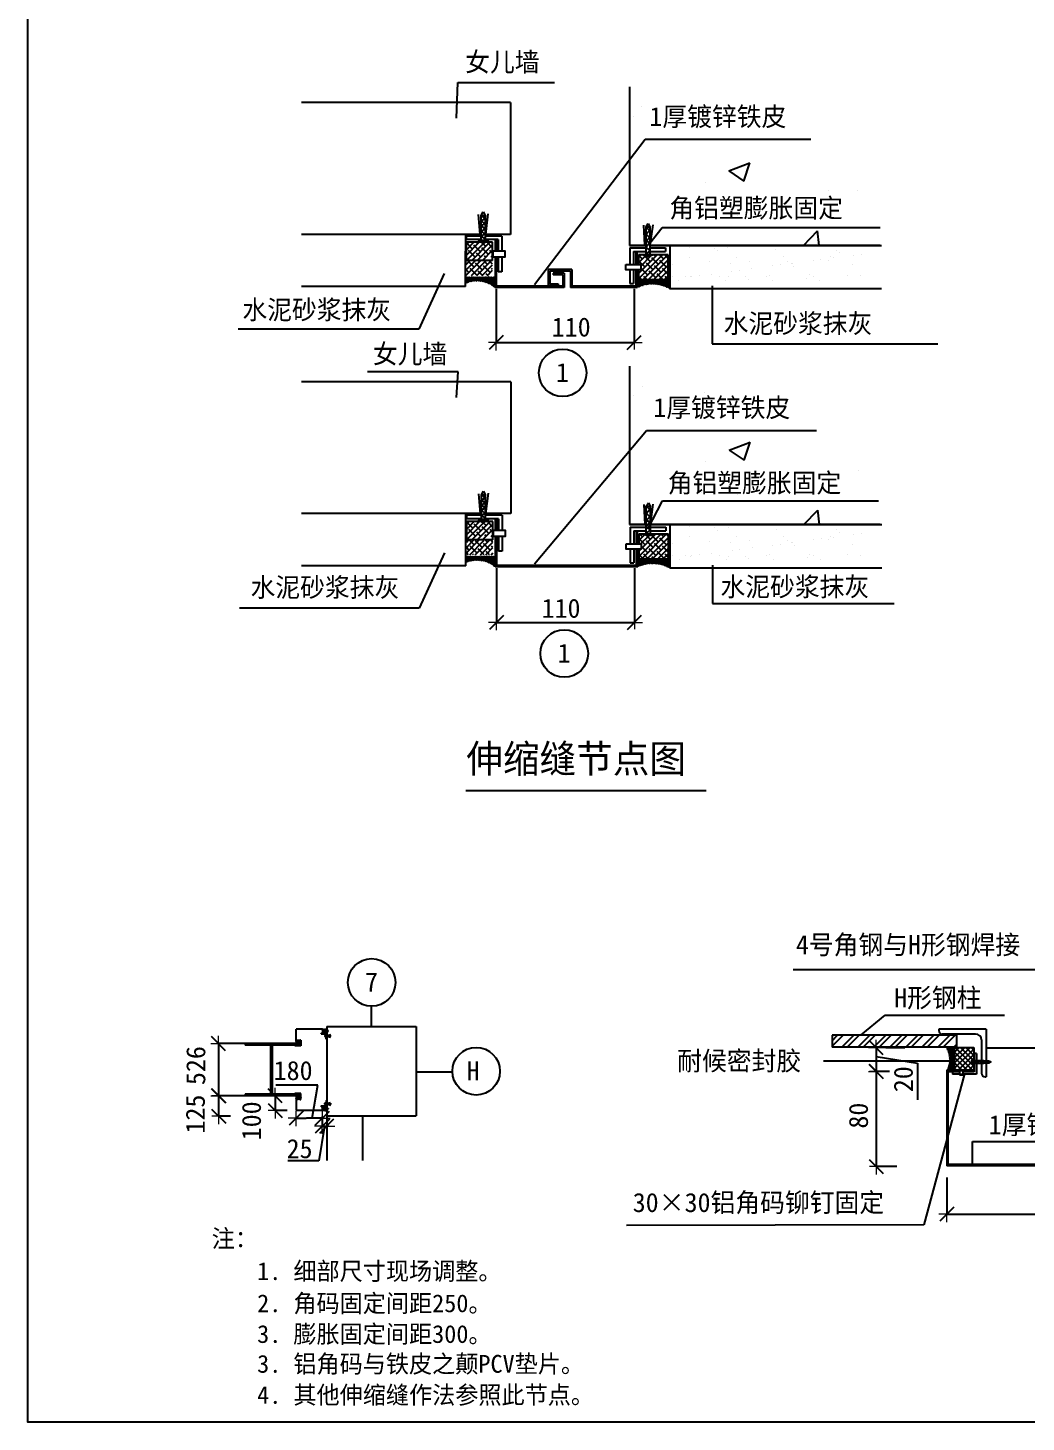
# Model space of a CAD drawing. Header units: metres. Extents: x 668 to 19365, y -2607 to 19100.
# Drawn here: x 668 to 10771, y -2607 to 11495 of the extents above; entities that cross this region are included whole.
import ezdxf

# ---------------------------------------------------------------- set-up
doc = ezdxf.new("R2010")
doc.units = ezdxf.units.M
doc.layers.add('Layer3', color=252, linetype='Continuous')
doc.layers.add('层60', color=4, linetype='Continuous')

# ---------------------------------------------------------------- blocks, each defined once
blk = doc.blocks.new('_ArchTick')
at = {"lineweight": 9}
for p, q in [((-26.88, 0), (31.58, 0)), ((0, 32.02), (0, -27.8))]:
    blk.add_line(p, q, dxfattribs=at)
at = {"color": 0, "linetype": 'ByBlock'}
blk.add_lwpolyline([(-28.7, -28.41), (28.36, 28.6)], dxfattribs=at)

msp = doc.modelspace()

# ---------------------------------------------------------------- hatches: boundary and pattern name
at = {"layer": 'Layer3'}
h = msp.add_hatch(dxfattribs=at)
h.set_pattern_fill('ANSI38', scale=12.03)
h.paths.add_polyline_path([(7149.66, 8949.3), (7149.66, 9197.58), (6992.46, 9197.58), (6946.91, 9179.89), (6895.04, 9197.58), (6848.9, 9197.58), (6848.9, 9100.25), (6871.35, 9100.25), (6871.35, 9047.7), (6848.9, 9047.7), (6848.9, 8949.3)])
h = msp.add_hatch(dxfattribs=at)
h.set_pattern_fill('ANSI38', scale=12.03)
h.paths.add_polyline_path([(5371.4, 8991.39), (5371.4, 9142.04), (5292.94, 9142.04), (5274.8, 9130.32), (5258.04, 9142.04), (5103.43, 9142.04), (5103.43, 8991.39)])
h = msp.add_hatch(dxfattribs=at)
h.set_pattern_fill('ANSI36', scale=1.2)
h.paths.add_polyline_path([(5395.73, 8866.54), (5395.73, 8975.52), (5378.42, 8975.52), (5378.42, 8976.45), (5097.03, 8976.45), (5097.03, 8913.3, -0.29)])
h = msp.add_hatch(dxfattribs=at)
h.set_pattern_fill('ANSI36', scale=1.2)
h.paths.add_polyline_path([(6832.8, 8949.3), (6832.8, 8869.03, -0.25), (7163.75, 8857.81), (7163.75, 8949.3)])
h = msp.add_hatch(dxfattribs=at)
h.set_pattern_fill('ANSI38', scale=12.03)
h.paths.add_polyline_path([(7152.01, 6124.54), (7152.01, 6372.83), (6994.82, 6372.83), (6949.27, 6355.14), (6897.39, 6372.83), (6851.25, 6372.83), (6851.25, 6275.49), (6873.7, 6275.49), (6873.7, 6222.95), (6851.25, 6222.95), (6851.25, 6124.54)])
h = msp.add_hatch(dxfattribs=at)
h.set_pattern_fill('ANSI38', scale=12.03)
h.paths.add_polyline_path([(5373.76, 6166.63), (5373.76, 6317.28), (5295.3, 6317.28), (5277.16, 6305.56), (5260.39, 6317.28), (5105.79, 6317.28), (5105.79, 6166.63)])
h = msp.add_hatch(dxfattribs=at)
h.set_pattern_fill('ANSI36', scale=1.2)
h.paths.add_polyline_path([(5398.08, 6041.78), (5398.08, 6150.76), (5380.78, 6150.76), (5380.78, 6151.69), (5099.39, 6151.69), (5099.39, 6088.55, -0.29)])
h = msp.add_hatch(dxfattribs=at)
h.set_pattern_fill('ANSI36', scale=1.2)
h.paths.add_polyline_path([(6835.16, 6124.54), (6835.16, 6044.27, -0.25), (7166.1, 6033.06), (7166.1, 6124.54)])
h = msp.add_hatch(dxfattribs=at)
h.set_pattern_fill('ANSI32', scale=0.75)
h.paths.add_polyline_path([(3692.28, 1266.87), (3686.27, 1266.87), (3686.27, 1293.52), (3692.28, 1293.52)])
h.paths.add_polyline_path([(3692.28, 1302.87), (3686.27, 1302.87), (3686.27, 1321), (3635.14, 1321), (3635.14, 1327.02), (3692.28, 1327.02)])
h = msp.add_hatch(dxfattribs=at)
h.set_pattern_fill('ANSI36', scale=0.15)
h.paths.add_polyline_path([(3690.78, 1358.65), (3650.18, 1358.65), (3650.18, 1368.73, 0.19), (3695.29, 1374.51), (3695.29, 1358.65), (3693.79, 1358.65), (3693.79, 1361.61), (3690.78, 1361.61)])
h = msp.add_hatch(dxfattribs=at)
h.set_pattern_fill('ANSI37', scale=1.5)
h.paths.add_polyline_path([(3690.78, 1334.54), (3652.62, 1334.54), (3652.62, 1330.03), (3650.18, 1330.03), (3650.18, 1358.65), (3690.78, 1358.65), (3690.78, 1351.67), (3689.88, 1351.67), (3689.88, 1353.64, 0.47), (3689.88, 1346.44), (3689.88, 1348.5), (3690.78, 1348.5), (3690.78, 1347.95)])
h = msp.add_hatch(dxfattribs=at)
h.set_pattern_fill('ANSI32', scale=1.5)
h.paths.add_polyline_path([(3123.84, 1205.99), (3123.84, 709.73), (2868.19, 709.73), (2868.19, 694.69), (3394.53, 694.69), (3394.53, 709.73), (3138.88, 709.73), (3138.88, 1205.99), (3394.53, 1205.99), (3394.53, 1221.03), (2868.19, 1221.03), (2868.19, 1205.99)])
h = msp.add_hatch(dxfattribs=at)
h.set_pattern_fill('ANSI36', scale=0.15)
h.paths.add_polyline_path([(3391.74, 1218.7), (3381.21, 1218.63, 0.28), (3382.21, 1248.43), (3391.74, 1248.43)])
h = msp.add_hatch(dxfattribs=at)
h.set_pattern_fill('ANSI37', scale=1.5)
h.paths.add_polyline_path([(3416.33, 1219.13), (3392.1, 1219.13), (3392.1, 1247.65), (3399.58, 1247.65, 0.15), (3401.75, 1247.65), (3416.33, 1247.65), (3416.33, 1238.82), (3415.19, 1238.82), (3415.19, 1240.79, 0.47), (3415.19, 1233.59), (3415.19, 1235.64), (3416.33, 1235.64)])
h = msp.add_hatch(dxfattribs=at)
h.set_pattern_fill('ANSI36', scale=1.2)
h.paths.add_polyline_path([(10044.05, 1185.81), (9959.76, 1186.36, -0.28), (9967.77, 947.99), (10044.05, 947.99)])
h = msp.add_hatch(dxfattribs=at)
h.set_pattern_fill('ANSI37', scale=12.03)
h.paths.add_polyline_path([(10240.7, 1182.34), (10046.87, 1182.34), (10046.87, 954.16), (10106.71, 954.16, -0.15), (10124.1, 954.16), (10240.7, 954.16), (10240.7, 1024.87), (10231.66, 1024.87), (10231.66, 1009.11, -0.47), (10231.66, 1066.69), (10231.66, 1050.27), (10240.7, 1050.27)])
h = msp.add_hatch(dxfattribs=at)
h.set_pattern_fill('ANSI36', scale=0.15)
h.paths.add_polyline_path([(3391.74, 694.62), (3381.21, 694.69, -0.28), (3382.21, 664.9), (3391.74, 664.9)])
h = msp.add_hatch(dxfattribs=at)
h.set_pattern_fill('ANSI37', scale=1.5)
h.paths.add_polyline_path([(3416.33, 694.19), (3392.1, 694.19), (3392.1, 665.67), (3399.58, 665.67, -0.15), (3401.75, 665.67), (3416.33, 665.67), (3416.33, 674.51), (3415.19, 674.51), (3415.19, 672.54, -0.47), (3415.19, 679.73), (3415.19, 677.68), (3416.33, 677.68)])
h = msp.add_hatch(dxfattribs=at)
h.set_pattern_fill('ANSI32', scale=0.75)
h.paths.add_polyline_path([(3692.28, 646.46), (3686.27, 646.46), (3686.27, 619.8), (3692.28, 619.8)])
h.paths.add_polyline_path([(3692.28, 610.45), (3686.27, 610.45), (3686.27, 592.32), (3635.14, 592.32), (3635.14, 586.3), (3692.28, 586.3)])
h = msp.add_hatch(dxfattribs=at)
h.set_pattern_fill('ANSI37', scale=1.5)
h.paths.add_polyline_path([(3690.78, 578.78), (3652.62, 578.78), (3652.62, 583.3), (3650.18, 583.3), (3650.18, 554.67), (3690.78, 554.67), (3690.78, 561.65), (3689.88, 561.65), (3689.88, 559.68, -0.47), (3689.88, 566.88), (3689.88, 564.82), (3690.78, 564.82), (3690.78, 565.37)])
h = msp.add_hatch(dxfattribs=at)
h.set_pattern_fill('ANSI36', scale=0.15)
h.paths.add_polyline_path([(3690.78, 554.67), (3650.18, 554.67), (3650.18, 544.59, -0.19), (3695.29, 538.81), (3695.29, 554.67), (3693.79, 554.67), (3693.79, 551.72), (3690.78, 551.72)])

# ---------------------------------------------------------------- linework, layer by layer
for p, q in [((6755.29, 10897.09), (6755.29, 9295.27)), ((5552.24, 10738.93), (3435.79, 10738.93)), ((5552.24, 10738.93), (5552.24, 9406.27)), ((5255.14, 9406.27), (3435.79, 9406.27)), ((5552.24, 9406.27), (5294.6, 9406.27)), ((6755.29, 9295.27), (6923.96, 9295.27)), ((6923.96, 9295.27), (6755.29, 9295.27)), ((9292.54, 9295.27), (6963.42, 9295.27)), ((6963.42, 9295.27), (9306.88, 9295.27)), ((6757.64, 8072.34), (6757.64, 6470.52)), ((5554.59, 7914.18), (3438.15, 7914.18)), ((5554.59, 7914.18), (5554.59, 6581.51)), ((5257.49, 6581.51), (3438.15, 6581.51)), ((5554.59, 6581.51), (5296.95, 6581.51)), ((6757.64, 6470.52), (6926.32, 6470.52)), ((6926.32, 6470.52), (6757.64, 6470.52)), ((9294.89, 6470.52), (6965.78, 6470.52)), ((6965.78, 6470.52), (9309.23, 6470.52)), ((5100.58, 3780.37), (7531.89, 3780.37)), ((11129.47, 1969.13), (8414.89, 1969.13)), ((3695.29, 1394.77), (4597.58, 1394.77)), ((3695.29, 1394.77), (3695.29, 1351.67)), ((3695.29, 1348.5), (3695.29, 1302.87)), ((3695.29, 1293.52), (3695.29, 619.8)), ((4597.58, 1394.77), (4597.58, 492.48)), ((8807.63, 1306.67), (8807.63, 1186.36)), ((10066.09, 1306.67), (8807.63, 1306.67)), ((10066.09, 1306.67), (10066.09, 1186.36)), ((3379.43, 1221.03), (2868.19, 1221.03)), ((2868.19, 1221.03), (2868.19, 1205.99)), ((3123.84, 1205.99), (2868.19, 1205.99)), ((3123.84, 1205.99), (3123.84, 709.73)), ((3138.88, 1205.99), (3138.88, 709.73)), ((3394.86, 1205.99), (3138.88, 1205.99)), ((3394.86, 1205.99), (3394.86, 1219.13)), ((10066.09, 1186.36), (8807.63, 1186.36)), ((9254.48, 1090.64), (9670.82, 1023.75)), ((9670.82, 1023.75), (9670.82, 653.75)), ((3123.84, 709.73), (2868.19, 709.73)), ((2868.19, 709.73), (2868.19, 694.69)), ((3394.86, 709.73), (3138.88, 709.73)), ((3602.52, 799.85), (3179.2, 799.85)), ((3394.86, 709.73), (3394.86, 694.69)), ((3546.49, 466.03), (3602.52, 799.85)), ((3394.53, 694.69), (2868.19, 694.69)), ((3695.29, 610.45), (3695.29, 564.82)), ((3695.29, 561.65), (3695.29, 492.48)), ((3695.29, 561.65), (3695.29, 492.48)), ((3695.29, 492.48), (3695.29, 38.67)), ((3695.29, 492.48), (4597.58, 492.48)), ((4056.21, 492.48), (4056.21, 38.67)), ((3671.25, 387.86), (3614.01, 37.35)), ((3614.01, 37.35), (3298.29, 37.35))]:
    msp.add_line(p, q)
msp.add_lwpolyline([(668.06, 19100.41), (19365.2, 19100.41), (19343.84, -2606.67), (668.06, -2606.67)], close=True)
for p, q in [((5004.82, 10582.01), (5019.16, 10942.86)), ((5019.16, 10942.86), (5998.52, 10942.86)), ((6795.39, 10601.83), (6795.39, 10601.83)), ((6882.74, 10696.03), (6882.74, 10696.03)), ((7517.18, 10693.13), (7517.18, 10693.13)), ((5794.65, 8897.57), (6915.82, 10368.78)), ((6915.82, 10368.78), (8592.41, 10368.78)), ((7761.9, 10048.35), (7913.9, 9945.82)), ((7762.11, 10048.27), (7976.06, 10130.4)), ((7913.88, 9945.89), (7975.84, 10130.54)), ((7527.59, 9930.89), (7527.59, 9930.89)), ((8008.73, 9744.88), (8008.73, 9744.88)), ((8773.7, 9845.59), (8773.7, 9845.59)), ((9067.14, 9847.8), (9067.14, 9847.8)), ((5245.53, 9403.99), (5228.8, 9607.22)), ((5255.14, 9598.01), (5277.58, 9633.67)), ((5255.14, 9598.01), (5294.31, 9565.46)), ((5277.58, 9633.67), (5294.6, 9598.01)), ((5301.28, 9403.99), (5327.76, 9614.18)), ((7480.02, 9618.69), (7480.02, 9618.69)), ((7845.73, 9600.37), (7845.73, 9600.37)), ((5294.31, 9511.17), (5255.28, 9493.08)), ((5255.28, 9493.08), (5292.92, 9463.85)), ((5294.31, 9565.46), (5258.07, 9541.8)), ((5258.07, 9541.8), (5294.31, 9511.17)), ((5292.92, 9463.85), (5258.07, 9440.18)), ((6911.93, 9295.7), (6901.36, 9499.78)), ((6923.96, 9481.21), (6947.16, 9515.61)), ((6924.26, 9480.42), (6959.49, 9447)), ((6947.16, 9515.61), (6963.42, 9481.21)), ((6963.42, 9316.63), (7087.11, 9475.73)), ((6966.54, 9297.46), (6995.75, 9503.29)), ((7087.11, 9475.73), (9293.46, 9475.71)), ((5097.03, 9406.27), (5097.03, 9105.62)), ((5103.43, 9301.17), (5128.09, 9325.83)), ((5103.43, 9247.15), (5182.11, 9325.83)), ((5103.43, 9325.83), (5103.43, 9142.04)), ((5103.43, 9193.13), (5236.13, 9325.83)), ((5371.4, 9325.83), (5103.43, 9325.83)), ((5168.45, 9258.15), (5103.43, 9323.17)), ((5104.25, 9389.42), (5104.25, 9353.33)), ((5255.14, 9389.42), (5104.25, 9389.42)), ((5255.14, 9353.33), (5104.25, 9353.33)), ((5106.36, 9142.04), (5285.03, 9320.72)), ((5160.38, 9142.04), (5344.16, 9325.83)), ((5222.47, 9312.17), (5208.81, 9325.83)), ((5227.09, 9349.05), (5328.88, 9349.05)), ((5274.8, 9314.11), (5227.09, 9347.46)), ((5294.31, 9408.17), (5256.68, 9388.68)), ((5256.68, 9388.68), (5295.7, 9356.66)), ((5258.07, 9440.18), (5294.31, 9408.17)), ((5303.5, 9285.16), (5273.96, 9314.69)), ((5328.88, 9349.05), (5274.8, 9314.11)), ((5295.7, 9356.66), (5288.18, 9350.15)), ((5465.17, 9389.42), (5294.6, 9389.42)), ((5429.07, 9353.33), (5294.6, 9353.33)), ((5371.4, 9271.27), (5317, 9325.67)), ((5371.4, 9142.04), (5371.4, 9325.83)), ((5395.73, 9353.33), (5395.73, 9239.93)), ((5407.76, 9353.33), (5407.76, 9239.93)), ((5429.07, 9353.33), (5429.07, 9239.93)), ((5465.17, 9389.42), (5465.17, 9239.93)), ((6959.49, 9318.57), (6922.5, 9272.83)), ((6959.49, 9447), (6926.02, 9408.29)), ((6926.02, 9408.29), (6959.49, 9373.11)), ((6959.49, 9373.11), (6927.79, 9341.44)), ((6927.79, 9341.44), (6959.49, 9318.57)), ((8519.12, 9295.27), (8659.87, 9441.96)), ((8676.96, 9295.27), (8659.89, 9441.98)), ((5097.03, 8879.25), (5097.03, 9235.24)), ((5114.43, 9204.13), (5103.43, 9215.13)), ((5195.46, 9177.12), (5127.94, 9244.65)), ((5249.48, 9231.14), (5181.95, 9298.66)), ((5251.42, 9175.18), (5208.96, 9217.64)), ((5214.4, 9142.04), (5371.4, 9299.05)), ((5330.51, 9204.13), (5262.98, 9271.66)), ((5268.41, 9142.04), (5371.4, 9245.03)), ((5305.44, 9175.18), (5289.99, 9190.63)), ((5371.4, 9217.26), (5344.01, 9244.65)), ((5355.57, 9175.18), (5371.4, 9191.01)), ((5395.73, 9303.87), (5395.73, 9239.93)), ((5395.73, 9174.25), (5395.73, 8869.03)), ((5407.76, 9303.87), (5407.76, 9239.93)), ((5407.76, 9174.25), (5407.76, 8881.06)), ((5429.07, 9174.25), (5429.07, 9028.51)), ((5465.17, 9174.25), (5465.17, 9028.51)), ((6755.29, 9295.27), (6755.29, 9295.27)), ((6761.2, 9269.99), (6761.2, 9100.25)), ((6761.2, 9269.99), (6923.96, 9269.99)), ((6797.29, 9233.9), (6797.29, 9100.25)), ((6797.29, 9233.9), (6923.96, 9233.9)), ((6820.77, 9233.9), (6820.77, 9100.25)), ((6832.8, 9233.9), (6832.8, 9100.25)), ((7149.66, 9197.58), (6848.9, 9197.58)), ((6848.9, 9197.58), (6848.9, 9100.25)), ((6946.91, 9179.89), (6890.66, 9199.07)), ((6892.04, 9199.07), (6996.3, 9199.07)), ((6922.5, 9272.83), (6964.78, 9242.92)), ((6964.78, 9242.92), (6926.02, 9209.49)), ((6926.02, 9209.49), (6961.25, 9200.69)), ((6996.3, 9199.07), (6946.91, 9179.89)), ((6963.42, 9269.99), (7122.11, 9269.99)), ((6963.42, 9233.9), (7122.11, 9233.9)), ((7122.11, 9269.99), (7122.11, 9233.9)), ((7149.66, 8949.3), (7149.66, 9197.58)), ((7163.75, 9295.27), (7163.75, 8857.81)), ((7360.99, 9271.82), (7360.99, 9271.82)), ((7364.13, 9176.16), (7364.13, 9176.16)), ((7618.97, 9264.14), (7618.97, 9264.14)), ((7647.14, 9238.34), (7647.14, 9238.34)), ((7751.83, 9269.94), (7751.83, 9269.94)), ((7839.94, 9177.02), (7839.94, 9177.02)), ((8164.5, 9284.81), (8164.5, 9284.81)), ((8239.36, 9250.63), (8239.36, 9250.63)), ((8315.74, 9177.89), (8315.74, 9177.89)), ((8564.43, 9289.91), (8564.43, 9289.91)), ((8791.54, 9178.75), (8791.54, 9178.75)), ((8818.61, 9167.39), (8818.61, 9167.39)), ((8850.73, 9245.38), (8850.73, 9245.38)), ((8878.89, 9219.58), (8878.89, 9219.58)), ((8955.28, 9288.04), (8955.28, 9288.04)), ((9026.14, 9194.71), (9026.14, 9194.71)), ((9105.67, 9205.18), (9105.67, 9205.18)), ((5371.4, 9142.04), (5103.43, 9142.04)), ((5465.17, 9028.51), (5429.07, 9028.51)), ((5934.09, 9049.48), (5934.09, 8892.73)), ((6174.7, 9049.48), (5934.09, 9049.48)), ((5949.13, 9034.44), (5949.13, 8906.52)), ((6159.66, 9034.44), (5949.13, 9034.44)), ((6159.66, 9034.44), (6159.66, 8869.03)), ((6174.7, 9049.48), (6174.7, 8881.06)), ((6761.2, 9047.7), (6761.2, 8909.08)), ((6797.29, 9047.7), (6797.29, 8909.08)), ((6820.77, 9047.7), (6820.77, 8881.06)), ((6832.8, 9047.7), (6832.8, 8869.03)), ((6848.9, 9047.7), (6848.9, 8949.3)), ((7187.84, 9104.24), (7187.84, 9104.24)), ((7567.59, 9128.57), (7567.59, 9128.57)), ((7780.06, 9116.54), (7780.06, 9116.54)), ((7792.34, 9032.28), (7792.34, 9032.28)), ((7871.86, 9042.75), (7871.86, 9042.75)), ((7967.52, 9133.67), (7967.52, 9133.67)), ((7996.08, 9059.1), (7996.08, 9059.1)), ((8203.6, 9086.42), (8203.6, 9086.42)), ((8283.13, 9096.89), (8283.13, 9096.89)), ((8358.37, 9131.79), (8358.37, 9131.79)), ((8391.43, 9111.28), (8391.43, 9111.28)), ((8407.34, 9113.24), (8407.34, 9113.24)), ((8419.59, 9085.48), (8419.59, 9085.48)), ((8614.87, 9140.56), (8614.87, 9140.56)), ((8694.4, 9151.03), (8694.4, 9151.03)), ((8771.03, 9146.66), (8771.03, 9146.66)), ((9011.81, 9097.77), (9011.81, 9097.77)), ((4881.74, 9010.91), (4624.3, 8448.87)), ((5934.09, 8892.73), (6036, 8892.73)), ((5949.13, 8906.52), (6036, 8906.52)), ((5983.62, 9013.76), (5983.62, 8996.81)), ((6096.72, 9013.76), (5983.62, 9013.76)), ((6081.68, 8996.81), (5983.62, 8996.81)), ((6036, 8906.52), (6036, 8892.73)), ((6096.72, 9013.76), (6081.68, 9013.76)), ((6081.68, 8996.81), (6081.68, 8881.06)), ((6096.72, 9013.76), (6096.72, 8869.03)), ((6761.2, 8909.08), (6797.29, 8909.08)), ((6832.8, 8949.3), (7163.75, 8949.3)), ((7173.54, 8950.81), (7173.54, 8950.81)), ((7191.15, 8982.38), (7191.15, 8982.38)), ((7255.58, 8941.33), (7255.58, 8941.33)), ((7320.76, 8982.44), (7320.76, 8982.44)), ((7370.62, 8977.42), (7370.62, 8977.42)), ((7381.07, 8978.13), (7381.07, 8978.13)), ((7460.59, 8988.6), (7460.59, 8988.6)), ((7584.81, 9004.95), (7584.81, 9004.95)), ((7593.77, 8885.35), (7593.77, 8299.12)), ((7666.95, 8983.24), (7666.95, 8983.24)), ((7731.38, 8942.19), (7731.38, 8942.19)), ((7761.46, 8975.55), (7761.46, 8975.55)), ((7932.13, 8977.19), (7932.13, 8977.19)), ((7960.29, 8951.38), (7960.29, 8951.38)), ((8142.76, 8984.1), (8142.76, 8984.1)), ((8174.12, 8990.42), (8174.12, 8990.42)), ((8207.19, 8943.06), (8207.19, 8943.06)), ((8552.51, 8963.68), (8552.51, 8963.68)), ((8574.06, 8995.52), (8574.06, 8995.52)), ((8618.56, 8984.97), (8618.56, 8984.97)), ((8682.99, 8943.92), (8682.99, 8943.92)), ((8964.9, 8993.64), (8964.9, 8993.64)), ((9094.36, 8985.83), (9094.36, 8985.83)), ((5097.03, 8879.25), (3435.79, 8879.25)), ((6096.72, 8869.03), (5395.73, 8869.03)), ((6081.68, 8881.06), (5407.76, 8881.06)), ((5407.76, 8854.8), (5407.76, 8310.55)), ((6832.8, 8869.03), (6159.66, 8869.03)), ((6820.77, 8881.06), (6174.7, 8881.06)), ((6805.6, 8854.8), (6805.6, 8310.55)), ((7163.75, 8857.81), (9306.88, 8857.81)), ((4624.3, 8448.87), (2795.27, 8448.87)), ((5407.76, 8311.8), (6805.6, 8311.8)), ((7593.77, 8299.12), (9876.96, 8299.12)), ((5021.52, 8015.05), (4105.11, 8014.95)), ((5007.18, 7757.26), (5021.52, 8015.05)), ((6797.74, 7777.07), (6797.74, 7777.07)), ((6885.1, 7871.27), (6885.1, 7871.27)), ((7519.54, 7811.17), (7519.54, 7811.17)), ((5797.01, 6072.81), (6927.72, 7424.11)), ((6927.72, 7424.11), (8650.99, 7424.11)), ((7764.25, 7223.59), (7916.25, 7121.07)), ((7764.46, 7223.51), (7978.42, 7305.64)), ((7916.23, 7121.13), (7978.19, 7305.79)), ((7529.95, 7106.13), (7529.95, 7106.13)), ((8011.08, 6920.12), (8011.08, 6920.12)), ((8776.06, 7020.83), (8776.06, 7020.83)), ((9069.49, 7023.04), (9069.49, 7023.04)), ((5247.88, 6579.23), (5231.16, 6782.46)), ((5257.49, 6773.25), (5279.94, 6808.91)), ((5257.49, 6773.25), (5296.67, 6740.7)), ((5279.94, 6808.91), (5296.95, 6773.25)), ((5303.64, 6579.23), (5330.12, 6789.42)), ((7482.38, 6793.93), (7482.38, 6793.93)), ((7848.08, 6775.61), (7848.08, 6775.61)), ((5296.67, 6686.42), (5257.64, 6668.32)), ((5257.64, 6668.32), (5295.27, 6639.09)), ((5296.67, 6740.7), (5260.43, 6717.04)), ((5260.43, 6717.04), (5296.67, 6686.42)), ((5295.27, 6639.09), (5260.43, 6615.43)), ((6914.29, 6470.94), (6903.72, 6675.02)), ((6926.32, 6656.45), (6949.52, 6690.85)), ((6926.62, 6655.67), (6961.85, 6622.24)), ((6943.15, 6425.96), (7089.46, 6711.54)), ((6949.52, 6690.85), (6965.78, 6656.45)), ((6968.9, 6472.7), (6998.11, 6678.54)), ((7089.46, 6711.54), (9276.34, 6712.2)), ((5099.39, 6054.49), (5099.39, 6581.51)), ((5105.79, 6501.07), (5105.79, 6317.28)), ((5105.79, 6422.39), (5184.46, 6501.07)), ((5105.79, 6476.41), (5130.44, 6501.07)), ((5105.79, 6368.38), (5238.48, 6501.07)), ((5373.76, 6501.07), (5105.79, 6501.07)), ((5170.81, 6433.39), (5105.79, 6498.41)), ((5106.61, 6564.66), (5106.61, 6528.57)), ((5257.49, 6564.66), (5106.61, 6564.66)), ((5257.49, 6528.57), (5106.61, 6528.57)), ((5108.71, 6317.28), (5287.39, 6495.96)), ((5162.73, 6317.28), (5346.52, 6501.07)), ((5224.82, 6487.41), (5211.17, 6501.07)), ((5229.45, 6524.29), (5331.23, 6524.29)), ((5277.16, 6489.35), (5229.45, 6522.7)), ((5296.67, 6583.41), (5259.03, 6563.92)), ((5259.03, 6563.92), (5298.06, 6531.91)), ((5260.43, 6615.43), (5296.67, 6583.41)), ((5305.85, 6460.4), (5276.32, 6489.94)), ((5331.23, 6524.29), (5277.16, 6489.35)), ((5298.06, 6531.91), (5290.54, 6525.4)), ((5467.52, 6564.66), (5296.95, 6564.66)), ((5431.43, 6528.57), (5296.95, 6528.57)), ((5373.76, 6446.52), (5319.36, 6500.92)), ((5373.76, 6317.28), (5373.76, 6501.07)), ((5398.08, 6528.57), (5398.08, 6415.17)), ((5410.11, 6528.57), (5410.11, 6415.17)), ((5431.43, 6528.57), (5431.43, 6415.17)), ((5467.52, 6564.66), (5467.52, 6415.17)), ((6961.85, 6493.81), (6924.86, 6448.07)), ((6961.85, 6622.24), (6928.38, 6583.54)), ((6928.38, 6583.54), (6961.85, 6548.35)), ((6961.85, 6548.35), (6930.14, 6516.68)), ((6930.14, 6516.68), (6961.85, 6493.81)), ((8521.48, 6470.52), (8662.23, 6617.21)), ((8679.31, 6470.52), (8662.25, 6617.23)), ((5116.79, 6379.38), (5105.79, 6390.38)), ((5197.82, 6352.37), (5130.29, 6419.89)), ((5251.83, 6406.38), (5184.31, 6473.91)), ((5253.78, 6350.42), (5211.32, 6392.88)), ((5216.75, 6317.28), (5373.76, 6474.29)), ((5332.86, 6379.38), (5265.34, 6446.9)), ((5270.77, 6317.28), (5373.76, 6420.27)), ((5307.8, 6350.42), (5292.35, 6365.87)), ((5373.76, 6392.5), (5346.37, 6419.89)), ((5357.92, 6350.42), (5373.76, 6366.25)), ((5398.08, 6479.11), (5398.08, 6415.17)), ((5398.08, 6349.49), (5398.08, 6044.27)), ((5410.11, 6479.11), (5410.11, 6415.17)), ((5410.11, 6349.49), (5410.11, 6056.3)), ((5431.43, 6349.49), (5431.43, 6203.75)), ((5467.52, 6349.49), (5467.52, 6203.75)), ((6757.64, 6470.52), (6757.64, 6470.52)), ((6763.55, 6445.23), (6763.55, 6275.49)), ((6763.55, 6445.23), (6926.32, 6445.23)), ((6799.64, 6409.14), (6799.64, 6275.49)), ((6799.64, 6409.14), (6926.32, 6409.14)), ((6823.13, 6409.14), (6823.13, 6275.49)), ((6835.16, 6409.14), (6835.16, 6275.49)), ((6851.25, 6372.83), (6851.25, 6275.49)), ((7152.01, 6372.83), (6851.25, 6372.83)), ((6949.27, 6355.14), (6893.02, 6374.32)), ((6894.39, 6374.32), (6998.66, 6374.32)), ((6924.86, 6448.07), (6967.13, 6418.16)), ((6967.13, 6418.16), (6928.38, 6384.73)), ((6928.38, 6384.73), (6963.61, 6375.94)), ((6998.66, 6374.32), (6949.27, 6355.14)), ((6965.78, 6445.23), (7124.47, 6445.23)), ((6965.78, 6409.14), (7124.47, 6409.14)), ((7124.47, 6445.23), (7124.47, 6409.14)), ((7152.01, 6124.54), (7152.01, 6372.83)), ((7166.1, 6470.52), (7166.1, 6033.06)), ((7363.35, 6447.06), (7363.35, 6447.06)), ((7366.49, 6351.4), (7366.49, 6351.4)), ((7621.33, 6439.39), (7621.33, 6439.39)), ((7649.49, 6413.58), (7649.49, 6413.58)), ((7754.19, 6445.19), (7754.19, 6445.19)), ((7842.29, 6352.27), (7842.29, 6352.27)), ((8166.85, 6460.05), (8166.85, 6460.05)), ((8241.71, 6425.88), (8241.71, 6425.88)), ((8318.09, 6353.13), (8318.09, 6353.13)), ((8566.79, 6465.15), (8566.79, 6465.15)), ((8793.9, 6353.99), (8793.9, 6353.99)), ((8853.08, 6420.62), (8853.08, 6420.62)), ((8881.25, 6394.82), (8881.25, 6394.82)), ((8957.63, 6463.28), (8957.63, 6463.28)), ((9028.5, 6369.95), (9028.5, 6369.95)), ((9108.02, 6380.42), (9108.02, 6380.42)), ((5373.76, 6317.28), (5105.79, 6317.28)), ((6763.55, 6222.95), (6763.55, 6084.32)), ((6799.64, 6222.95), (6799.64, 6084.32)), ((6823.13, 6222.95), (6823.13, 6056.3)), ((6835.16, 6222.95), (6835.16, 6044.27)), ((6851.25, 6222.95), (6851.25, 6124.54)), ((7190.19, 6279.48), (7190.19, 6279.48)), ((7569.94, 6303.81), (7569.94, 6303.81)), ((7782.41, 6291.78), (7782.41, 6291.78)), ((7794.69, 6207.52), (7794.69, 6207.52)), ((7874.22, 6217.99), (7874.22, 6217.99)), ((7969.88, 6308.91), (7969.88, 6308.91)), ((7998.43, 6234.34), (7998.43, 6234.34)), ((8205.96, 6261.66), (8205.96, 6261.66)), ((8285.49, 6272.13), (8285.49, 6272.13)), ((8360.72, 6307.04), (8360.72, 6307.04)), ((8393.79, 6286.53), (8393.79, 6286.53)), ((8409.7, 6288.49), (8409.7, 6288.49)), ((8421.95, 6260.72), (8421.95, 6260.72)), ((8617.23, 6315.81), (8617.23, 6315.81)), ((8696.76, 6326.28), (8696.76, 6326.28)), ((8773.39, 6321.9), (8773.39, 6321.9)), ((8820.97, 6342.63), (8820.97, 6342.63)), ((9014.17, 6273.02), (9014.17, 6273.02)), ((4884.09, 6186.15), (4626.66, 5624.11)), ((5467.52, 6203.75), (5431.43, 6203.75)), ((6763.55, 6084.32), (6799.64, 6084.32)), ((6835.16, 6124.54), (7166.1, 6124.54)), ((7175.89, 6126.05), (7175.89, 6126.05)), ((7193.51, 6157.62), (7193.51, 6157.62)), ((7257.94, 6116.57), (7257.94, 6116.57)), ((7323.12, 6157.68), (7323.12, 6157.68)), ((7372.97, 6152.67), (7372.97, 6152.67)), ((7383.42, 6153.37), (7383.42, 6153.37)), ((7462.95, 6163.84), (7462.95, 6163.84)), ((7587.16, 6180.2), (7587.16, 6180.2)), ((7669.31, 6158.48), (7669.31, 6158.48)), ((7733.74, 6117.44), (7733.74, 6117.44)), ((7763.82, 6150.79), (7763.82, 6150.79)), ((7934.49, 6152.43), (7934.49, 6152.43)), ((7962.65, 6126.62), (7962.65, 6126.62)), ((8145.11, 6159.35), (8145.11, 6159.35)), ((8176.48, 6165.66), (8176.48, 6165.66)), ((8209.54, 6118.3), (8209.54, 6118.3)), ((8554.87, 6138.92), (8554.87, 6138.92)), ((8576.41, 6170.76), (8576.41, 6170.76)), ((8620.91, 6160.21), (8620.91, 6160.21)), ((8685.34, 6119.17), (8685.34, 6119.17)), ((8967.26, 6168.89), (8967.26, 6168.89)), ((9096.72, 6161.08), (9096.72, 6161.08)), ((5099.39, 6054.49), (3438.15, 6054.49)), ((6835.16, 6044.27), (5398.08, 6044.27)), ((6823.13, 6056.3), (5410.11, 6056.3)), ((5410.11, 6030.04), (5410.11, 5480.47)), ((6835.16, 6044.27), (6162.02, 6044.27)), ((6823.13, 6056.3), (6177.06, 6056.3)), ((6807.95, 6030.04), (6807.95, 5480.47)), ((7166.1, 6033.06), (9309.23, 6033.06)), ((7596.13, 6060.59), (7596.13, 5671.95)), ((7596.13, 5671.95), (9435.33, 5671.95)), ((4626.66, 5624.11), (2809.76, 5624.11)), ((5410.11, 5481.72), (6807.95, 5481.72)), ((4147.49, 1394.77), (4147.49, 1599.04)), ((9096.54, 1306.67), (9346.11, 1509.3)), ((9346.11, 1509.3), (10553.08, 1509.3)), ((3382.15, 1248.43), (3382.15, 1368.73)), ((3650.18, 1368.73), (3382.15, 1368.73)), ((3383.65, 1249.93), (3383.65, 1367.23)), ((3648.67, 1367.23), (3383.65, 1367.23)), ((3635.14, 1327.02), (3692.28, 1327.02)), ((3635.14, 1327.02), (3635.14, 1321)), ((3635.14, 1321), (3686.27, 1321)), ((3648.67, 1367.23), (3648.67, 1328.52)), ((3648.67, 1328.52), (3687.77, 1328.52)), ((3650.18, 1368.73), (3650.18, 1330.03)), ((3650.18, 1358.65), (3650.18, 1368.73)), ((3650.18, 1358.65), (3690.78, 1358.65)), ((3650.18, 1358.65), (3650.18, 1330.03)), ((3650.18, 1330.03), (3687.77, 1330.03)), ((3650.18, 1330.03), (3652.62, 1330.03)), ((3652.62, 1334.54), (3690.78, 1334.54)), ((3652.62, 1330.03), (3652.62, 1334.54)), ((3652.62, 1330.03), (3652.62, 1334.54)), ((3652.62, 1334.54), (3690.78, 1334.54)), ((3652.62, 1331.53), (3693.79, 1331.53)), ((3730.4, 1302.87), (3673.42, 1302.87)), ((3673.42, 1302.87), (3673.42, 1293.52)), ((3673.42, 1293.52), (3730.4, 1293.52)), ((3686.27, 1266.87), (3686.27, 1321)), ((3687.77, 1328.52), (3687.77, 1330.03)), ((3689.88, 1353.64), (3689.88, 1346.44)), ((3689.88, 1351.67), (3704, 1351.67)), ((3689.88, 1348.5), (3691.42, 1351.67)), ((3689.88, 1348.5), (3704, 1348.5)), ((3690.78, 1361.61), (3693.79, 1361.61)), ((3690.78, 1351.67), (3690.78, 1361.61)), ((3690.78, 1351.67), (3690.78, 1358.65)), ((3690.78, 1334.54), (3690.78, 1348.5)), ((3690.78, 1347.95), (3690.78, 1348.5)), ((3690.78, 1334.54), (3690.78, 1347.95)), ((3691.42, 1351.67), (3693.12, 1348.5)), ((3692.28, 1302.87), (3692.28, 1327.02)), ((3692.28, 1266.87), (3692.28, 1293.52)), ((3693.12, 1348.5), (3694.43, 1351.67)), ((3693.79, 1351.67), (3693.79, 1361.61)), ((3693.79, 1358.65), (3695.29, 1358.65)), ((3693.79, 1331.53), (3693.79, 1348.5)), ((3694.43, 1351.67), (3696.29, 1348.5)), ((3695.03, 1352.84), (3707.41, 1352.84)), ((3695.29, 1374.51), (3695.29, 1358.65)), ((3695.29, 1347.91), (3707.67, 1347.91)), ((3696.29, 1348.5), (3697.49, 1351.67)), ((3697.49, 1351.67), (3698.7, 1348.5)), ((3698.7, 1348.5), (3700.09, 1351.67)), ((3700.09, 1351.67), (3701.48, 1348.75)), ((3701.22, 1352.84), (3710.78, 1355.44)), ((3701.48, 1348.75), (3702.24, 1351.67)), ((3701.48, 1347.91), (3710.66, 1346.88)), ((3702.24, 1351.67), (3704.2, 1348.55)), ((3702.51, 1302.87), (3732.67, 1313.35)), ((3708.45, 1349.76), (3704, 1351.67)), ((3704, 1348.5), (3708.45, 1349.76)), ((3704.2, 1348.55), (3704.3, 1351.54)), ((3704.3, 1351.54), (3706.23, 1349.13)), ((3705.03, 1293.52), (3732.1, 1286.16)), ((3706.23, 1349.13), (3707.09, 1350.34)), ((3730.4, 1293.52), (3730.4, 1302.87)), ((8807.63, 1250.61), (8863.69, 1306.67)), ((8807.63, 1196.59), (8917.71, 1306.67)), ((8905.44, 1186.36), (9025.74, 1306.67)), ((8959.46, 1186.36), (9079.76, 1306.67)), ((9067.49, 1186.36), (9187.8, 1306.67)), ((9121.51, 1186.36), (9241.82, 1306.67)), ((9229.55, 1186.36), (9349.85, 1306.67)), ((9283.57, 1186.36), (9403.87, 1306.67)), ((9391.6, 1186.36), (9511.91, 1306.67)), ((9445.62, 1186.36), (9565.93, 1306.67)), ((9553.66, 1186.36), (9673.97, 1306.67)), ((9607.68, 1186.36), (9727.98, 1306.67)), ((9715.72, 1186.36), (9836.02, 1306.67)), ((9769.73, 1186.36), (9890.04, 1306.67)), ((9877.77, 1186.36), (9998.08, 1306.67)), ((9886.47, 1366.76), (9886.47, 1354.73)), ((10367.69, 1366.76), (9886.47, 1366.76)), ((10259.42, 1318.63), (9922.56, 1318.63)), ((9931.79, 1186.36), (10052.09, 1306.67)), ((10367.69, 1366.76), (10231.59, 1366.76)), ((10367.69, 1366.76), (10367.69, 1048.52)), ((2867.57, 1221.03), (2597.31, 1221.03)), ((2598.56, 1221.03), (2598.56, 694.69)), ((3369.5, 1197.43), (3369.5, 1198.94)), ((3409.47, 1197.43), (3369.5, 1197.43)), ((3429.65, 1197.43), (3369.5, 1197.43)), ((3409.47, 1203.45), (3374.01, 1203.45)), ((3398.79, 1248.43), (3382.15, 1248.43)), ((3382.21, 1248.43), (3391.74, 1248.43)), ((3398.79, 1249.93), (3383.65, 1249.93)), ((3389.67, 1249.93), (3389.67, 1252.94)), ((3398.79, 1252.94), (3389.67, 1252.94)), ((3416.33, 1247.65), (3392.1, 1247.65)), ((3392.1, 1247.65), (3392.1, 1219.13)), ((3392.1, 1219.13), (3416.33, 1219.13)), ((3398.16, 1252.94), (3398.79, 1252.94)), ((3398.25, 1248.39), (3398.79, 1248.39)), ((3398.25, 1248.39), (3398.79, 1248.39)), ((3403.24, 1253.12), (3398.42, 1253.12)), ((3398.79, 1253.12), (3398.79, 1248.2)), ((3398.79, 1248.2), (3402.72, 1248.2)), ((3402.72, 1248.2), (3402.72, 1253.12)), ((3419.74, 1252.94), (3402.72, 1252.94)), ((3403.49, 1252.94), (3402.72, 1252.94)), ((3416.73, 1249.93), (3402.72, 1249.93)), ((3416.73, 1248.43), (3402.72, 1248.43)), ((3403.16, 1248.43), (3402.72, 1248.43)), ((3402.72, 1248.39), (3403.08, 1248.39)), ((3412.64, 1203.45), (3409.47, 1203.45)), ((3416.12, 1203.45), (3412.64, 1203.45)), ((3429.65, 1197.43), (3412.64, 1197.43)), ((3415.19, 1240.79), (3415.19, 1233.59)), ((3415.19, 1238.82), (3429.31, 1238.82)), ((3415.19, 1235.64), (3416.73, 1238.82)), ((3415.19, 1235.64), (3429.31, 1235.64)), ((3416.33, 1238.82), (3416.33, 1247.65)), ((3416.33, 1219.13), (3416.33, 1235.64)), ((3416.73, 1238.82), (3416.73, 1249.93)), ((3416.73, 1238.82), (3418.43, 1235.64)), ((3416.73, 1226.78), (3416.73, 1235.64)), ((3419.74, 1226.78), (3416.73, 1226.78)), ((3416.9, 1218.63), (3419.81, 1220.99)), ((3418.43, 1235.64), (3419.74, 1238.82)), ((3419.74, 1238.82), (3419.74, 1252.94)), ((3419.74, 1238.82), (3421.6, 1235.64)), ((3419.74, 1226.78), (3419.74, 1235.64)), ((3419.81, 1220.99), (3421.98, 1224.5)), ((3421.6, 1235.64), (3422.8, 1238.82)), ((3421.98, 1218.63), (3421.98, 1235.64)), ((3422.8, 1238.82), (3424.01, 1235.64)), ((3423.64, 1238.82), (3423.64, 1253.07)), ((3423.64, 1210.97), (3423.64, 1235.64)), ((3424.01, 1235.64), (3425.4, 1238.82)), ((3425.4, 1238.82), (3426.79, 1235.89)), ((3426.79, 1235.89), (3427.55, 1238.82)), ((3427.55, 1238.82), (3429.51, 1235.7)), ((3428.15, 1257.58), (3429.65, 1257.58)), ((3433.76, 1236.9), (3429.31, 1238.82)), ((3429.31, 1235.64), (3433.76, 1236.9)), ((3429.51, 1235.7), (3429.61, 1238.69)), ((3429.61, 1238.69), (3431.54, 1236.27)), ((3429.65, 1256.96), (3429.65, 1238.67)), ((3429.65, 1235.74), (3429.65, 1223.09)), ((3429.65, 1223.09), (3429.65, 1197.43)), ((3431.54, 1236.27), (3432.4, 1237.49)), ((3686.27, 1266.87), (3692.28, 1266.87)), ((9388.88, 1180.95), (9252.91, 1180.95)), ((9254.16, 1180.95), (9254.16, 940.34)), ((9263.36, 1186.36), (9347.65, 1185.81)), ((9263.36, 1186.36), (9354.1, 1186.36)), ((9350.47, 1182.34), (9544.3, 1182.34)), ((10039.83, 1186.36), (10066.09, 1212.63)), ((10044.05, 1186.36), (10044.05, 947.99)), ((10046.87, 954.16), (10046.87, 1182.34)), ((10046.87, 1182.34), (10240.7, 1182.34)), ((10240.7, 1182.34), (10240.7, 1050.27)), ((10319.57, 1258.48), (10319.57, 1050.27)), ((10371.61, 1179.6), (11129.47, 1179.6)), ((8718.81, 1048.55), (10001.02, 1048.55)), ((10231.66, 1009.11), (10231.66, 1066.69)), ((10231.66, 1050.27), (10344.59, 1050.27)), ((10231.66, 1050.27), (10243.98, 1024.87)), ((10231.66, 1024.87), (10344.59, 1024.87)), ((10240.7, 1024.87), (10240.7, 954.16)), ((10243.98, 1121.19), (10243.98, 1050.27)), ((10268.04, 1121.19), (10243.98, 1121.19)), ((10243.98, 1024.87), (10257.55, 1050.27)), ((10243.98, 1024.87), (10243.98, 935.96)), ((10257.55, 1050.27), (10268.04, 1024.87)), ((10268.04, 1121.19), (10268.04, 911.9)), ((10268.04, 1024.87), (10297.47, 1049.68)), ((10297.47, 1049.68), (10319.63, 1022.9)), ((10319.57, 1024.87), (10319.57, 921.63)), ((10319.63, 1022.9), (10344.11, 1049.68)), ((10342.95, 1048.52), (10391.91, 1048.52)), ((10344.11, 1049.68), (10365.1, 1025.23)), ((10393.08, 1025.23), (10344.11, 1024.06)), ((10365.1, 1025.23), (10381.42, 1046.19)), ((10367.69, 1024.62), (10367.69, 885.54)), ((10381.42, 1046.19), (10390.75, 1028.72)), ((10391.91, 1048.52), (10417.56, 1036.87)), ((10417.56, 1036.87), (10393.08, 1025.23)), ((4597.58, 937.38), (4960.36, 937.38)), ((9298.65, 940.34), (9252.91, 940.34)), ((9388.88, 940.34), (9252.91, 940.34)), ((9254.16, 940.34), (9254.16, -22.1)), ((10146.57, 914.72), (9734.69, -611.64)), ((10100.46, 947.99), (9967.28, 947.99)), ((9967.28, 947.99), (9967.28, -14.45)), ((9967.77, 947.99), (10044.05, 947.99)), ((10100.46, 935.96), (9979.31, 935.96)), ((9979.31, 935.96), (9979.31, -2.42)), ((10027.43, 935.96), (10027.43, 911.9)), ((10100.46, 911.9), (10027.43, 911.9)), ((10240.7, 954.16), (10046.87, 954.16)), ((10095.39, 911.9), (10100.46, 911.9)), ((10096.07, 948.28), (10100.46, 948.28)), ((10096.07, 948.28), (10100.46, 948.28)), ((10135.99, 910.47), (10097.44, 910.47)), ((10100.46, 910.47), (10100.46, 949.77)), ((10100.46, 949.77), (10131.88, 949.77)), ((10131.88, 949.77), (10131.88, 910.47)), ((10131.88, 948.27), (10134.72, 948.29)), ((10243.98, 947.99), (10131.88, 947.99)), ((10135.34, 947.99), (10131.88, 947.99)), ((10243.98, 935.96), (10131.88, 935.96)), ((10268.04, 911.9), (10131.88, 911.9)), ((10138.04, 911.9), (10131.88, 911.9)), ((10355.66, 885.54), (10367.69, 885.54)), ((3429.65, 715.89), (3369.5, 715.89)), ((3409.47, 715.89), (3369.5, 715.89)), ((3369.5, 715.89), (3369.5, 714.39)), ((3409.47, 709.87), (3374.01, 709.87)), ((3412.64, 709.87), (3409.47, 709.87)), ((3429.65, 715.89), (3412.64, 715.89)), ((3416.12, 709.87), (3412.64, 709.87)), ((3429.65, 690.23), (3429.65, 715.89)), ((2867.57, 694.69), (2597.31, 694.69)), ((2867.57, 694.69), (2597.31, 694.69)), ((2598.56, 694.69), (2598.56, 486.24)), ((3292.35, 694.69), (3168.76, 694.69)), ((3170.01, 694.69), (3170.01, 544.59)), ((3381.21, 694.69), (3391.74, 694.62)), ((3381.21, 694.69), (3392.55, 694.69)), ((3382.15, 664.9), (3382.15, 544.59)), ((3398.79, 664.9), (3382.15, 664.9)), ((3382.21, 664.9), (3391.74, 664.9)), ((3383.65, 663.39), (3383.65, 546.09)), ((3398.79, 663.39), (3383.65, 663.39)), ((3389.67, 663.39), (3389.67, 660.38)), ((3398.79, 660.38), (3389.67, 660.38)), ((3391.74, 694.69), (3391.74, 664.9)), ((3392.1, 665.67), (3392.1, 694.19)), ((3392.1, 694.19), (3416.33, 694.19)), ((3416.33, 665.67), (3392.1, 665.67)), ((3398.16, 660.38), (3398.79, 660.38)), ((3398.25, 664.93), (3398.79, 664.93)), ((3398.25, 664.93), (3398.79, 664.93)), ((3403.24, 660.21), (3398.42, 660.21)), ((3398.79, 665.12), (3402.72, 665.12)), ((3398.79, 660.21), (3398.79, 665.12)), ((3402.72, 665.12), (3402.72, 660.21)), ((3402.72, 664.93), (3403.08, 664.93)), ((3403.16, 664.9), (3402.72, 664.9)), ((3416.73, 664.9), (3402.72, 664.9)), ((3416.73, 663.39), (3402.72, 663.39)), ((3403.49, 660.38), (3402.72, 660.38)), ((3419.74, 660.38), (3402.72, 660.38)), ((3415.19, 672.54), (3415.19, 679.73)), ((3415.19, 677.68), (3416.73, 674.51)), ((3415.19, 677.68), (3429.31, 677.68)), ((3415.19, 674.51), (3429.31, 674.51)), ((3416.33, 694.19), (3416.33, 677.68)), ((3416.33, 674.51), (3416.33, 665.67)), ((3419.74, 686.54), (3416.73, 686.54)), ((3416.73, 686.54), (3416.73, 677.68)), ((3416.73, 674.51), (3418.43, 677.68)), ((3416.73, 674.51), (3416.73, 663.39)), ((3416.9, 694.69), (3419.81, 692.34)), ((3418.43, 677.68), (3419.74, 674.51)), ((3419.74, 686.54), (3419.74, 677.68)), ((3419.74, 674.51), (3421.6, 677.68)), ((3419.74, 674.51), (3419.74, 660.38)), ((3419.81, 692.34), (3421.98, 688.82)), ((3421.6, 677.68), (3422.8, 674.51)), ((3421.98, 694.69), (3421.98, 677.68)), ((3422.8, 674.51), (3424.01, 677.68)), ((3423.64, 702.36), (3423.64, 677.68)), ((3423.64, 674.51), (3423.64, 660.25)), ((3424.01, 677.68), (3425.4, 674.51)), ((3425.4, 674.51), (3426.79, 677.43)), ((3426.79, 677.43), (3427.55, 674.51)), ((3427.55, 674.51), (3429.51, 677.62)), ((3428.15, 655.74), (3429.65, 655.74)), ((3429.31, 677.68), (3433.76, 676.42)), ((3433.76, 676.42), (3429.31, 674.51)), ((3429.51, 677.62), (3429.61, 674.63)), ((3429.61, 674.63), (3431.54, 677.05)), ((3429.65, 677.58), (3429.65, 690.23)), ((3429.65, 656.36), (3429.65, 674.65)), ((3431.54, 677.05), (3432.4, 675.83)), ((3635.14, 586.3), (3635.14, 592.32)), ((3635.14, 592.32), (3686.27, 592.32)), ((3635.14, 586.3), (3692.28, 586.3)), ((3648.67, 546.09), (3648.67, 584.8)), ((3648.67, 584.8), (3687.77, 584.8)), ((3650.18, 544.59), (3650.18, 583.3)), ((3650.18, 583.3), (3652.62, 583.3)), ((3650.18, 554.67), (3650.18, 583.3)), ((3650.18, 583.3), (3687.77, 583.3)), ((3652.62, 583.3), (3652.62, 578.78)), ((3652.62, 583.3), (3652.62, 578.78)), ((3652.62, 581.79), (3693.79, 581.79)), ((3652.62, 578.78), (3690.78, 578.78)), ((3652.62, 578.78), (3690.78, 578.78)), ((3673.42, 610.45), (3673.42, 619.8)), ((3673.42, 619.8), (3730.4, 619.8)), ((3730.4, 610.45), (3673.42, 610.45)), ((3686.27, 646.46), (3692.28, 646.46)), ((3686.27, 646.46), (3686.27, 592.32)), ((3687.77, 584.8), (3687.77, 583.3)), ((3689.88, 559.68), (3689.88, 566.88)), ((3689.88, 564.82), (3691.42, 561.65)), ((3689.88, 564.82), (3704, 564.82)), ((3690.78, 578.78), (3690.78, 565.37)), ((3690.78, 578.78), (3690.78, 564.82)), ((3690.78, 565.37), (3690.78, 564.82)), ((3691.42, 561.65), (3693.12, 564.82)), ((3692.28, 646.46), (3692.28, 619.8)), ((3692.28, 610.45), (3692.28, 586.3)), ((3693.12, 564.82), (3694.43, 561.65)), ((3693.79, 581.79), (3693.79, 564.82)), ((3694.43, 561.65), (3696.29, 564.82)), ((3695.29, 565.41), (3707.67, 565.41)), ((3696.29, 564.82), (3697.49, 561.65)), ((3697.49, 561.65), (3698.7, 564.82)), ((3698.7, 564.82), (3700.09, 561.65)), ((3700.09, 561.65), (3701.48, 564.58)), ((3701.48, 565.41), (3710.66, 566.45)), ((3701.48, 564.58), (3702.24, 561.65)), ((3702.24, 561.65), (3704.2, 564.77)), ((3702.51, 610.45), (3732.67, 599.97)), ((3704, 564.82), (3708.45, 563.56)), ((3704.2, 564.77), (3704.3, 561.78)), ((3704.3, 561.78), (3706.23, 564.19)), ((3705.03, 619.8), (3732.1, 627.16)), ((3706.23, 564.19), (3707.09, 562.98)), ((3730.4, 619.8), (3730.4, 610.45)), ((2718.24, 486.24), (2597.31, 486.24)), ((3293.29, 544.59), (3168.76, 544.59)), ((3650.18, 544.59), (3382.15, 544.59)), ((3382.15, 485.8), (3382.15, 465.96)), ((3382.15, 467.21), (3483.35, 467.21)), ((3648.67, 546.09), (3383.65, 546.09)), ((3648.2, 467.21), (3489.35, 467.21)), ((3648.2, 485.8), (3648.2, 465.96)), ((3648.2, 484.86), (3648.2, 386.6)), ((3650.18, 554.67), (3650.18, 544.59)), ((3650.18, 554.67), (3690.78, 554.67)), ((3689.88, 561.65), (3704, 561.65)), ((3690.78, 561.65), (3690.78, 554.67)), ((3690.78, 561.65), (3690.78, 551.72)), ((3690.78, 551.72), (3693.79, 551.72)), ((3693.79, 561.65), (3693.79, 551.72)), ((3693.79, 554.67), (3695.29, 554.67)), ((3695.29, 560.48), (3707.41, 560.48)), ((3695.29, 538.81), (3695.29, 554.67)), ((3695.29, 491.86), (3695.29, 386.6)), ((3701.22, 560.48), (3710.78, 557.89)), ((3708.45, 563.56), (3704, 561.65)), ((3648.2, 387.85), (3695.29, 387.85)), ((10229.69, -6.55), (10229.69, 230.55)), ((10229.69, 230.55), (12040.78, 230.55)), ((9464.07, -22.1), (9252.91, -22.1)), ((12817.41, -14.45), (9967.28, -14.45)), ((9967.28, -132.91), (9967.28, -504.44)), ((12805.38, -2.42), (9979.31, -2.42)), ((9967.28, -503.19), (11548.86, -503.19)), ((9734.69, -611.64), (6727.3, -618.38))]:
    msp.add_line(p, q, dxfattribs=at)
for points in [[(5255.14, 9350.15), (5255.14, 9598.01), (5294.6, 9598.01), (5294.6, 9350.15)], [(5257.49, 6525.4), (5257.49, 6773.25), (5296.95, 6773.25), (5296.95, 6525.4)], [(3421.54, 1238.82), (3421.54, 1256.1), (3420.06, 1256.1), (3420.06, 1238.82)], [(3420.15, 1235.64), (3420.15, 1223.92), (3421.62, 1223.92), (3421.62, 1235.64)], [(3421.54, 674.51), (3421.54, 657.22), (3420.06, 657.22), (3420.06, 674.51)], [(3420.15, 677.68), (3420.15, 689.4), (3421.62, 689.4), (3421.62, 677.68)]]:
    msp.add_lwpolyline(points, dxfattribs=at)
for points in [[(6923.96, 9481.21), (6963.42, 9481.21), (6963.42, 9198.77), (6923.96, 9198.77)], [(5378.42, 9239.93), (5496.8, 9239.93), (5496.8, 9174.25), (5378.42, 9174.25)], [(6720.08, 9100.25), (6871.35, 9100.25), (6871.35, 9047.7), (6720.08, 9047.7)], [(6926.32, 6656.45), (6965.78, 6656.45), (6965.78, 6374.02), (6926.32, 6374.02)], [(5380.78, 6415.17), (5499.16, 6415.17), (5499.16, 6349.49), (5380.78, 6349.49)], [(6722.44, 6275.49), (6873.7, 6275.49), (6873.7, 6222.95), (6722.44, 6222.95)], [(3676.74, 1290.15), (3684.62, 1290.15), (3684.62, 1306.38), (3676.74, 1306.38)], [(3684.62, 1283.15), (3686.14, 1283.15), (3686.14, 1312.06), (3684.62, 1312.06)], [(3676.74, 623.17), (3684.62, 623.17), (3684.62, 606.94), (3676.74, 606.94)], [(3684.62, 630.18), (3686.14, 630.18), (3686.14, 601.26), (3684.62, 601.26)]]:
    msp.add_lwpolyline(points, close=True, dxfattribs=at)
for centre in [(6080.29, 8005.66), (6096.49, 5166.9), (4147.45, 1840.25), (5205.15, 942.37)]:
    msp.add_circle(centre, 240.66, dxfattribs=at)
for centre, radius, start, end in [((3692.91, 1350.04), 4.7, 128.65, 230.22), ((9922.56, 1354.73), 36.09, 180, 270), ((10259.42, 1258.48), 60.15, 0, 90), ((3374.01, 1198.94), 4.51, 90, 180), ((3400.66, 1251.19), 3.7, 229.18, 310.78), ((3400.83, 1249.36), 4.46, 57.29, 122.71), ((3418.22, 1237.19), 4.7, 130.01, 230.22), ((3416.12, 1210.97), 7.52, 270, 0), ((3428.15, 1253.07), 4.51, 90, 180), ((10255.83, 1037.9), 37.59, 129.78, 229.99), ((10115.4, 925.89), 29.58, 49.22, 130.82), ((10116.72, 940.49), 35.67, 237.29, 302.71), ((10355.66, 921.63), 36.09, 180, 270), ((3374.01, 714.39), 4.51, 180, 270), ((3416.12, 702.36), 7.52, 0, 90), ((3400.66, 662.13), 3.7, 49.22, 130.82), ((3400.83, 663.96), 4.46, 237.29, 302.71), ((3418.22, 676.13), 4.7, 129.78, 229.99), ((3428.15, 660.25), 4.51, 180, 270), ((3692.91, 563.28), 4.7, 129.78, 231.35)]:
    msp.add_arc(centre, radius, start, end, dxfattribs=at)

# ---------------------------------------------------------------- block references
at = {"layer": 'Layer3', "xscale": 2.5, "yscale": 2.5, "zscale": 2.5}
for p, rotation in [((5407.76, 8311.8), 180), ((5410.11, 5481.72), 180), ((2598.56, 1221.03), 90), ((9254.16, 1180.95), 90), ((9254.16, 940.34), 90), ((9254.16, 940.34), 270), ((2598.56, 694.69), 90), ((2598.56, 694.69), 270), ((3170.01, 694.69), 90), ((3170.01, 544.59), 270), ((2598.56, 486.24), 270), ((3382.15, 467.21), 180), ((3648.2, 387.85), 180), ((9254.16, -22.1), 270), ((9967.28, -503.19), 180)]:
    msp.add_blockref('_ArchTick', p, dxfattribs=dict(at, rotation=rotation))
for p in [(6805.6, 8311.8), (6807.95, 5481.72), (3648.2, 467.21), (3695.29, 387.85)]:
    msp.add_blockref('_ArchTick', p, dxfattribs=at)

# ---------------------------------------------------------------- texts
for s, height, p in [('女儿墙', 193, (5093.92, 11053.77)), ('1厚镀锌铁皮', 193, (6958.53, 10501.43)), ('角铝塑膨胀固定', 193, (7160.6, 9576.94)), ('110', 193, (5970.14, 8372.94)), ('女儿墙', 193, (4160.09, 8100.69)), ('1', 193, (6012.51, 7912.4)), ('1厚镀锌铁皮', 193, (6997.97, 7558.03)), ('角铝塑膨胀固定', 193, (7143.75, 6796.17)), ('110', 193, (5867.13, 5528)), ('1', 193, (6028.71, 5073.63)), ('7', 193, (4079.67, 1746.99)), ('180', 193, (3155.43, 852.8)), ('H', 193, (5109.3, 849.11)), ('25', 193, (3286.82, 62.76)), ('30×30铝角码铆钉固定', 193, (6789.35, -482.12)), ('注：', 180, (2528.77, -839.19)), ('1. 细部尺寸现场调整。', 180, (2988.24, -1169.66)), ('2. 角码固定间距250。', 180, (2988.24, -1494.85)), ('3. 膨胀固定间距300。', 180, (2988.24, -1805.62)), ('3. 铝角码与铁皮之颠PCV垫片。', 180, (2988.24, -2107.22)), ('4. 其他伸缩缝作法参照此节点。', 180, (2988.24, -2421.76))]:
    msp.add_text(s, height=height).set_placement(p)
for s, rotation, p in [('水泥砂浆抹灰', 360, (2839.18, 8547.56)), ('水泥砂浆抹灰', 360, (7709.49, 8409.02)), ('水泥砂浆抹灰', 360, (2921.88, 5740.29)), ('水泥砂浆抹灰', 360, (7677.88, 5746)), ('4号角钢与H形钢焊接', 360, (8440.7, 2125.45)), ('H形钢柱', 360, (9435.06, 1589.09)), ('526', 90, (2463.57, 802.18)), ('耐候密封胶', 360, (7239.84, 951)), ('20', 90, (9624.45, 730.34)), ('125', 90, (2458.95, 312.04)), ('100', 90, (3026.95, 243.53)), ('80', 90, (9170.05, 361.81)), ('1厚镀锌铁皮', 360, (10392.6, 304.92))]:
    msp.add_text(s, height=193, rotation=rotation).set_placement(p)
at = {"layer": '层60'}
msp.add_text('伸缩缝节点图', height=285, dxfattribs=at).set_placement((5105.97, 3960.63))

doc.saveas('drawing.dxf')
